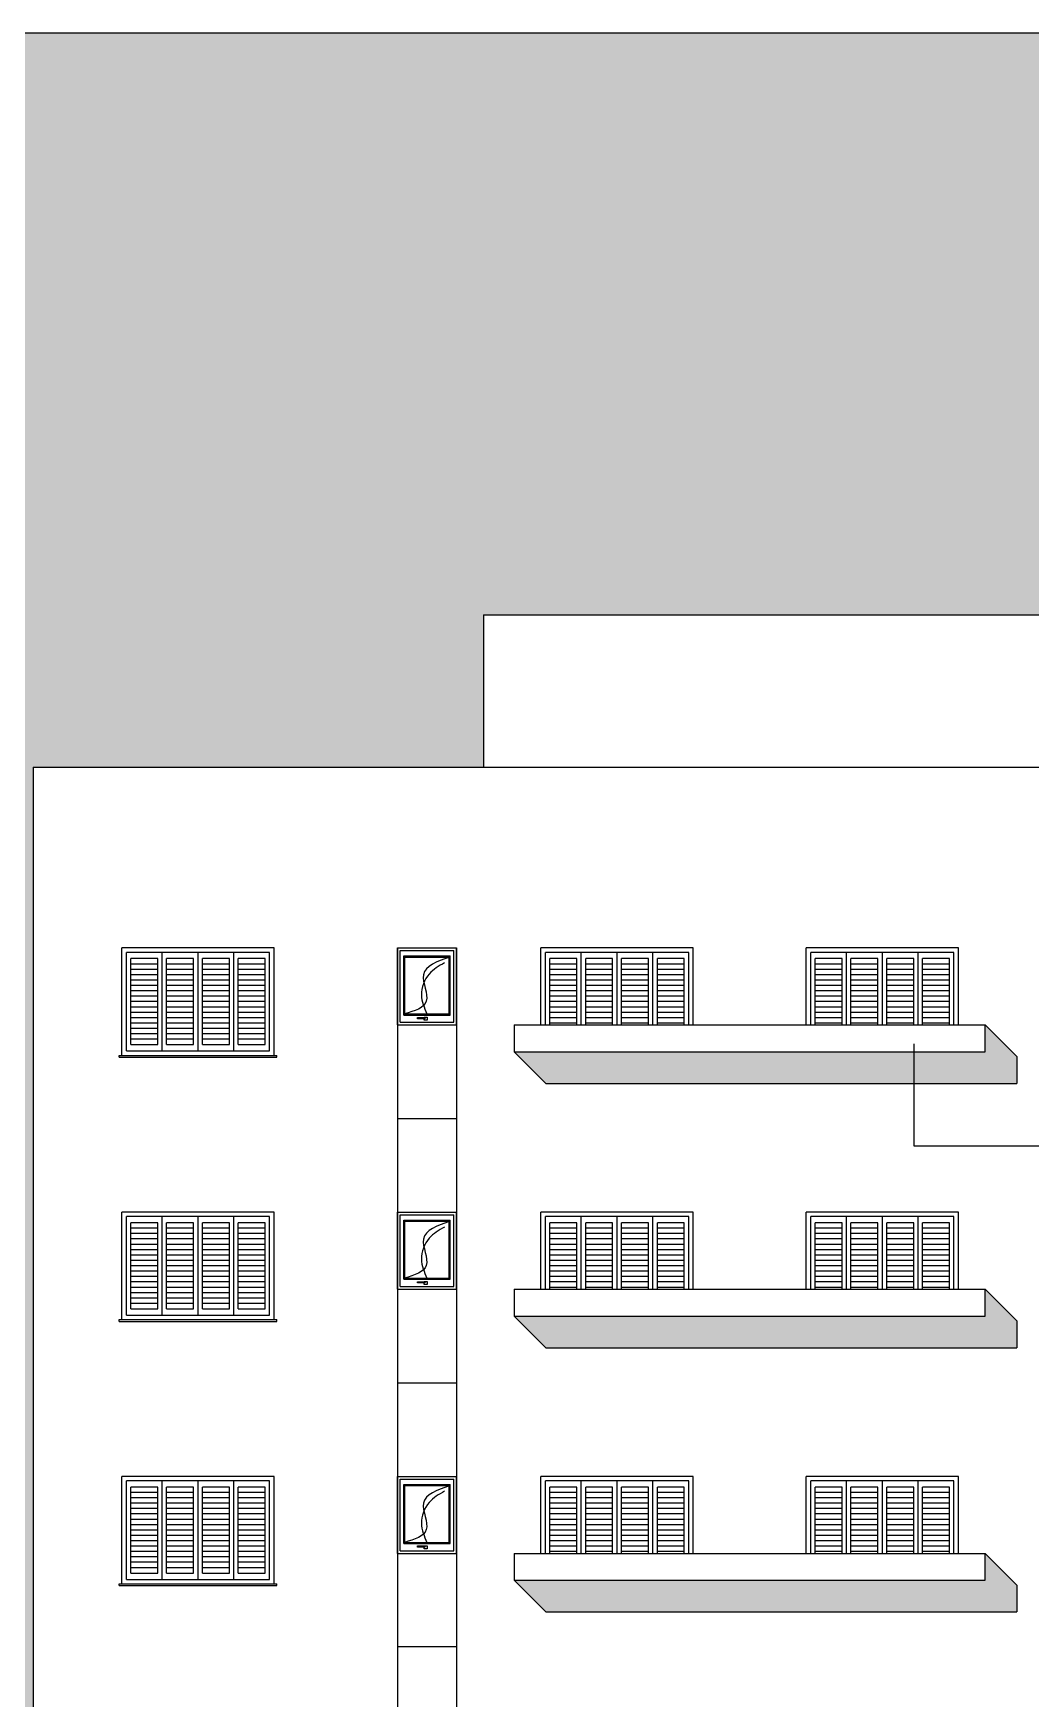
# Model space of a CAD drawing. Header units: millimetres. Extents: x 935 to 1399, y 512 to 900.
# Drawn here: x 1002.83 to 1013.96, y 671.49 to 690.08 of the extents above; entities that cross this region are included whole.
import ezdxf

# ---------------------------------------------------------------- set-up
doc = ezdxf.new("R2010")
doc.units = ezdxf.units.MM
for name, color, linetype in [('JANELAS', 5, 'Continuous'), ('MOBIL', 7, 'Continuous'), ('REFLEXO', 8, 'Continuous')]:
    doc.layers.add(name, color=color, linetype=linetype)

msp = doc.modelspace()

# ---------------------------------------------------------------- hatches: boundary and pattern name
msp.add_hatch(color=254).paths.add_polyline_path([(1025.32554, 690.0813), (988.50851, 690.0813), (988.50851, 648.23756), (1002.82554, 648.23756), (1002.82554, 681.88756), (1007.85284, 681.88756), (1007.85284, 683.58756), (1018.82554, 683.58756), (1018.82554, 681.88756), (1018.82554, 648.23756), (1025.32554, 648.23756)])
h = msp.add_hatch(color=253)
h.paths.add_polyline_path([(1013.81034, 678.65619), (1013.45679, 679.00975), (1013.45679, 678.70975), (1008.19429, 678.70975), (1008.54784, 678.35619), (1013.81034, 678.35619)])
h.paths.add_polyline_path([(1013.81034, 675.70619), (1013.45679, 676.05975), (1013.45679, 675.75975), (1008.19429, 675.75975), (1008.54784, 675.40619), (1013.81034, 675.40619)])
h.paths.add_polyline_path([(1013.81034, 672.75619), (1013.45679, 673.10975), (1013.45679, 672.80975), (1008.19429, 672.80975), (1008.54784, 672.45619), (1013.81034, 672.45619)])

# ---------------------------------------------------------------- linework, layer by layer
at = {"color": 254}
msp.add_line((1025.32554, 690.0813), (988.50851, 690.0813), dxfattribs=at)
at = {"color": 1}
for q in [(1018.82554, 683.58756), (1007.85284, 681.88756)]:
    msp.add_line((1007.85284, 683.58756), q, dxfattribs=at)
at = {"color": 6}
for q in [(1002.82554, 648.23756), (1018.82554, 681.88756)]:
    msp.add_line((1002.82554, 681.88756), q, dxfattribs=at)
for p, q in [((1005.51481, 679.86975), (1003.81481, 679.86975)), ((1003.81481, 678.66975), (1003.81481, 679.86975)), ((1005.46481, 679.81975), (1003.86481, 679.81975)), ((1003.86481, 678.71975), (1003.86481, 679.81975)), ((1004.26481, 678.71975), (1004.26481, 679.81975)), ((1004.66481, 678.71975), (1004.66481, 679.81975)), ((1005.06481, 678.71975), (1005.06481, 679.81975)), ((1005.46481, 678.71975), (1005.46481, 679.81975)), ((1005.51481, 678.66975), (1005.51481, 679.86975)), ((1010.19429, 679.86975), (1008.49429, 679.86975)), ((1008.49429, 679.00975), (1008.49429, 679.86975)), ((1010.14429, 679.81975), (1008.54429, 679.81975)), ((1008.54429, 679.00975), (1008.54429, 679.81975)), ((1008.94429, 679.00975), (1008.94429, 679.81975)), ((1009.34429, 679.00975), (1009.34429, 679.81975)), ((1009.74429, 679.00975), (1009.74429, 679.81975)), ((1010.14429, 679.00975), (1010.14429, 679.81975)), ((1010.19429, 679.00975), (1010.19429, 679.86975)), ((1013.15679, 679.86975), (1011.45679, 679.86975)), ((1011.45679, 679.00975), (1011.45679, 679.86975)), ((1013.10679, 679.81975), (1011.50679, 679.81975)), ((1011.50679, 679.00975), (1011.50679, 679.81975)), ((1011.90679, 679.00975), (1011.90679, 679.81975)), ((1012.30679, 679.00975), (1012.30679, 679.81975)), ((1012.70679, 679.00975), (1012.70679, 679.81975)), ((1013.10679, 679.00975), (1013.10679, 679.81975)), ((1013.15679, 679.00975), (1013.15679, 679.86975)), ((1003.91481, 678.78975), (1003.91481, 679.74975)), ((1004.21481, 679.74975), (1003.91481, 679.74975)), ((1004.21481, 679.68975), (1003.91481, 679.68975)), ((1004.21481, 679.62975), (1003.91481, 679.62975)), ((1004.21481, 678.78975), (1004.21481, 679.74975)), ((1004.31481, 678.78975), (1004.31481, 679.74975)), ((1004.61481, 679.74975), (1004.31481, 679.74975)), ((1004.61481, 679.68975), (1004.31481, 679.68975)), ((1004.61481, 679.62975), (1004.31481, 679.62975)), ((1004.61481, 678.78975), (1004.61481, 679.74975)), ((1004.71481, 678.78975), (1004.71481, 679.74975)), ((1005.01481, 679.74975), (1004.71481, 679.74975)), ((1005.01481, 679.68975), (1004.71481, 679.68975)), ((1005.01481, 679.62975), (1004.71481, 679.62975)), ((1005.01481, 678.78975), (1005.01481, 679.74975)), ((1005.11481, 678.78975), (1005.11481, 679.74975)), ((1005.41481, 679.74975), (1005.11481, 679.74975)), ((1005.41481, 679.68975), (1005.11481, 679.68975)), ((1005.41481, 679.62975), (1005.11481, 679.62975)), ((1005.41481, 678.78975), (1005.41481, 679.74975)), ((1008.89429, 679.74975), (1008.59429, 679.74975)), ((1008.59429, 679.00975), (1008.59429, 679.74975)), ((1008.89429, 679.68975), (1008.59429, 679.68975)), ((1008.89429, 679.62975), (1008.59429, 679.62975)), ((1008.89429, 679.00975), (1008.89429, 679.74975)), ((1009.29429, 679.74975), (1008.99429, 679.74975)), ((1008.99429, 679.00975), (1008.99429, 679.74975)), ((1009.29429, 679.68975), (1008.99429, 679.68975)), ((1009.29429, 679.62975), (1008.99429, 679.62975)), ((1009.29429, 679.00975), (1009.29429, 679.74975)), ((1009.69429, 679.74975), (1009.39429, 679.74975)), ((1009.39429, 679.00975), (1009.39429, 679.74975)), ((1009.69429, 679.68975), (1009.39429, 679.68975)), ((1009.69429, 679.62975), (1009.39429, 679.62975)), ((1009.69429, 679.00975), (1009.69429, 679.74975)), ((1010.09429, 679.74975), (1009.79429, 679.74975)), ((1009.79429, 679.00975), (1009.79429, 679.74975)), ((1010.09429, 679.68975), (1009.79429, 679.68975)), ((1010.09429, 679.62975), (1009.79429, 679.62975)), ((1010.09429, 679.00975), (1010.09429, 679.74975)), ((1011.85679, 679.74975), (1011.55679, 679.74975)), ((1011.55679, 679.00975), (1011.55679, 679.74975)), ((1011.85679, 679.68975), (1011.55679, 679.68975)), ((1011.85679, 679.62975), (1011.55679, 679.62975)), ((1011.85679, 679.00975), (1011.85679, 679.74975)), ((1012.25679, 679.74975), (1011.95679, 679.74975)), ((1011.95679, 679.00975), (1011.95679, 679.74975)), ((1012.25679, 679.68975), (1011.95679, 679.68975)), ((1012.25679, 679.62975), (1011.95679, 679.62975)), ((1012.25679, 679.00975), (1012.25679, 679.74975)), ((1012.65679, 679.74975), (1012.35679, 679.74975)), ((1012.35679, 679.00975), (1012.35679, 679.74975)), ((1012.65679, 679.68975), (1012.35679, 679.68975)), ((1012.65679, 679.62975), (1012.35679, 679.62975)), ((1012.65679, 679.00975), (1012.65679, 679.74975)), ((1013.05679, 679.74975), (1012.75679, 679.74975)), ((1012.75679, 679.00975), (1012.75679, 679.74975)), ((1013.05679, 679.68975), (1012.75679, 679.68975)), ((1013.05679, 679.62975), (1012.75679, 679.62975)), ((1013.05679, 679.00975), (1013.05679, 679.74975)), ((1004.21481, 679.56975), (1003.91481, 679.56975)), ((1004.21481, 679.50975), (1003.91481, 679.50975)), ((1004.21481, 679.44975), (1003.91481, 679.44975)), ((1004.61481, 679.56975), (1004.31481, 679.56975)), ((1004.61481, 679.50975), (1004.31481, 679.50975)), ((1004.61481, 679.44975), (1004.31481, 679.44975)), ((1005.01481, 679.56975), (1004.71481, 679.56975)), ((1005.01481, 679.50975), (1004.71481, 679.50975)), ((1005.01481, 679.44975), (1004.71481, 679.44975)), ((1005.41481, 679.56975), (1005.11481, 679.56975)), ((1005.41481, 679.50975), (1005.11481, 679.50975)), ((1005.41481, 679.44975), (1005.11481, 679.44975)), ((1008.89429, 679.56975), (1008.59429, 679.56975)), ((1008.89429, 679.50975), (1008.59429, 679.50975)), ((1008.89429, 679.44975), (1008.59429, 679.44975)), ((1009.29429, 679.56975), (1008.99429, 679.56975)), ((1009.29429, 679.50975), (1008.99429, 679.50975)), ((1009.29429, 679.44975), (1008.99429, 679.44975)), ((1009.69429, 679.56975), (1009.39429, 679.56975)), ((1009.69429, 679.50975), (1009.39429, 679.50975)), ((1009.69429, 679.44975), (1009.39429, 679.44975)), ((1010.09429, 679.56975), (1009.79429, 679.56975)), ((1010.09429, 679.50975), (1009.79429, 679.50975)), ((1010.09429, 679.44975), (1009.79429, 679.44975)), ((1011.85679, 679.56975), (1011.55679, 679.56975)), ((1011.85679, 679.50975), (1011.55679, 679.50975)), ((1011.85679, 679.44975), (1011.55679, 679.44975)), ((1012.25679, 679.56975), (1011.95679, 679.56975)), ((1012.25679, 679.50975), (1011.95679, 679.50975)), ((1012.25679, 679.44975), (1011.95679, 679.44975)), ((1012.65679, 679.56975), (1012.35679, 679.56975)), ((1012.65679, 679.50975), (1012.35679, 679.50975)), ((1012.65679, 679.44975), (1012.35679, 679.44975)), ((1013.05679, 679.56975), (1012.75679, 679.56975)), ((1013.05679, 679.50975), (1012.75679, 679.50975)), ((1013.05679, 679.44975), (1012.75679, 679.44975)), ((1004.21481, 679.38975), (1003.91481, 679.38975)), ((1004.21481, 679.32975), (1003.91481, 679.32975)), ((1004.21481, 679.26975), (1003.91481, 679.26975)), ((1004.61481, 679.38975), (1004.31481, 679.38975)), ((1004.61481, 679.32975), (1004.31481, 679.32975)), ((1004.61481, 679.26975), (1004.31481, 679.26975)), ((1005.01481, 679.38975), (1004.71481, 679.38975)), ((1005.01481, 679.32975), (1004.71481, 679.32975)), ((1005.01481, 679.26975), (1004.71481, 679.26975)), ((1005.41481, 679.38975), (1005.11481, 679.38975)), ((1005.41481, 679.32975), (1005.11481, 679.32975)), ((1005.41481, 679.26975), (1005.11481, 679.26975)), ((1008.89429, 679.38975), (1008.59429, 679.38975)), ((1008.89429, 679.32975), (1008.59429, 679.32975)), ((1008.89429, 679.26975), (1008.59429, 679.26975)), ((1009.29429, 679.38975), (1008.99429, 679.38975)), ((1009.29429, 679.32975), (1008.99429, 679.32975)), ((1009.29429, 679.26975), (1008.99429, 679.26975)), ((1009.69429, 679.38975), (1009.39429, 679.38975)), ((1009.69429, 679.32975), (1009.39429, 679.32975)), ((1009.69429, 679.26975), (1009.39429, 679.26975)), ((1010.09429, 679.38975), (1009.79429, 679.38975)), ((1010.09429, 679.32975), (1009.79429, 679.32975)), ((1010.09429, 679.26975), (1009.79429, 679.26975)), ((1011.85679, 679.38975), (1011.55679, 679.38975)), ((1011.85679, 679.32975), (1011.55679, 679.32975)), ((1011.85679, 679.26975), (1011.55679, 679.26975)), ((1012.25679, 679.38975), (1011.95679, 679.38975)), ((1012.25679, 679.32975), (1011.95679, 679.32975)), ((1012.25679, 679.26975), (1011.95679, 679.26975)), ((1012.65679, 679.38975), (1012.35679, 679.38975)), ((1012.65679, 679.32975), (1012.35679, 679.32975)), ((1012.65679, 679.26975), (1012.35679, 679.26975)), ((1013.05679, 679.38975), (1012.75679, 679.38975)), ((1013.05679, 679.32975), (1012.75679, 679.32975)), ((1013.05679, 679.26975), (1012.75679, 679.26975)), ((1004.21481, 679.20975), (1003.91481, 679.20975)), ((1004.21481, 679.14975), (1003.91481, 679.14975)), ((1004.21481, 679.08975), (1003.91481, 679.08975)), ((1004.61481, 679.20975), (1004.31481, 679.20975)), ((1004.61481, 679.14975), (1004.31481, 679.14975)), ((1004.61481, 679.08975), (1004.31481, 679.08975)), ((1005.01481, 679.20975), (1004.71481, 679.20975)), ((1005.01481, 679.14975), (1004.71481, 679.14975)), ((1005.01481, 679.08975), (1004.71481, 679.08975)), ((1005.41481, 679.20975), (1005.11481, 679.20975)), ((1005.41481, 679.14975), (1005.11481, 679.14975)), ((1005.41481, 679.08975), (1005.11481, 679.08975)), ((1008.89429, 679.20975), (1008.59429, 679.20975)), ((1008.89429, 679.14975), (1008.59429, 679.14975)), ((1008.89429, 679.08975), (1008.59429, 679.08975)), ((1009.29429, 679.20975), (1008.99429, 679.20975)), ((1009.29429, 679.14975), (1008.99429, 679.14975)), ((1009.29429, 679.08975), (1008.99429, 679.08975)), ((1009.69429, 679.20975), (1009.39429, 679.20975)), ((1009.69429, 679.14975), (1009.39429, 679.14975)), ((1009.69429, 679.08975), (1009.39429, 679.08975)), ((1010.09429, 679.20975), (1009.79429, 679.20975)), ((1010.09429, 679.14975), (1009.79429, 679.14975)), ((1010.09429, 679.08975), (1009.79429, 679.08975)), ((1011.85679, 679.20975), (1011.55679, 679.20975)), ((1011.85679, 679.14975), (1011.55679, 679.14975)), ((1011.85679, 679.08975), (1011.55679, 679.08975)), ((1012.25679, 679.20975), (1011.95679, 679.20975)), ((1012.25679, 679.14975), (1011.95679, 679.14975)), ((1012.25679, 679.08975), (1011.95679, 679.08975)), ((1012.65679, 679.20975), (1012.35679, 679.20975)), ((1012.65679, 679.14975), (1012.35679, 679.14975)), ((1012.65679, 679.08975), (1012.35679, 679.08975)), ((1013.05679, 679.20975), (1012.75679, 679.20975)), ((1013.05679, 679.14975), (1012.75679, 679.14975)), ((1013.05679, 679.08975), (1012.75679, 679.08975)), ((1004.21481, 679.02975), (1003.91481, 679.02975)), ((1004.21481, 678.96975), (1003.91481, 678.96975)), ((1004.21481, 678.90975), (1003.91481, 678.90975)), ((1004.61481, 679.02975), (1004.31481, 679.02975)), ((1004.61481, 678.96975), (1004.31481, 678.96975)), ((1004.61481, 678.90975), (1004.31481, 678.90975)), ((1005.01481, 679.02975), (1004.71481, 679.02975)), ((1005.01481, 678.96975), (1004.71481, 678.96975)), ((1005.01481, 678.90975), (1004.71481, 678.90975)), ((1005.41481, 679.02975), (1005.11481, 679.02975)), ((1005.41481, 678.96975), (1005.11481, 678.96975)), ((1005.41481, 678.90975), (1005.11481, 678.90975)), ((1008.89429, 679.02975), (1008.59429, 679.02975)), ((1009.29429, 679.02975), (1008.99429, 679.02975)), ((1009.69429, 679.02975), (1009.39429, 679.02975)), ((1010.09429, 679.02975), (1009.79429, 679.02975)), ((1011.85679, 679.02975), (1011.55679, 679.02975)), ((1012.25679, 679.02975), (1011.95679, 679.02975)), ((1012.65679, 679.02975), (1012.35679, 679.02975)), ((1013.05679, 679.02975), (1012.75679, 679.02975)), ((1003.86481, 678.71975), (1005.46481, 678.71975)), ((1004.21481, 678.84975), (1003.91481, 678.84975)), ((1003.91481, 678.78975), (1004.21481, 678.78975)), ((1004.61481, 678.84975), (1004.31481, 678.84975)), ((1004.31481, 678.78975), (1004.61481, 678.78975)), ((1005.01481, 678.84975), (1004.71481, 678.84975)), ((1004.71481, 678.78975), (1005.01481, 678.78975)), ((1005.41481, 678.84975), (1005.11481, 678.84975)), ((1005.11481, 678.78975), (1005.41481, 678.78975)), ((1003.78481, 678.66975), (1005.54481, 678.66975)), ((1003.78481, 678.64975), (1003.78481, 678.66975)), ((1003.78481, 678.64975), (1005.54481, 678.64975)), ((1005.54481, 678.64975), (1005.54481, 678.66975)), ((1005.51481, 676.91975), (1003.81481, 676.91975)), ((1003.81481, 675.71975), (1003.81481, 676.91975)), ((1005.46481, 676.86975), (1003.86481, 676.86975)), ((1003.86481, 675.76975), (1003.86481, 676.86975)), ((1004.26481, 675.76975), (1004.26481, 676.86975)), ((1004.66481, 675.76975), (1004.66481, 676.86975)), ((1005.06481, 675.76975), (1005.06481, 676.86975)), ((1005.46481, 675.76975), (1005.46481, 676.86975)), ((1005.51481, 675.71975), (1005.51481, 676.91975)), ((1010.19429, 676.91975), (1008.49429, 676.91975)), ((1008.49429, 676.05975), (1008.49429, 676.91975)), ((1010.14429, 676.86975), (1008.54429, 676.86975)), ((1008.54429, 676.05975), (1008.54429, 676.86975)), ((1008.94429, 676.05975), (1008.94429, 676.86975)), ((1009.34429, 676.05975), (1009.34429, 676.86975)), ((1009.74429, 676.05975), (1009.74429, 676.86975)), ((1010.14429, 676.05975), (1010.14429, 676.86975)), ((1010.19429, 676.05975), (1010.19429, 676.91975)), ((1013.15679, 676.91975), (1011.45679, 676.91975)), ((1011.45679, 676.05975), (1011.45679, 676.91975)), ((1013.10679, 676.86975), (1011.50679, 676.86975)), ((1011.50679, 676.05975), (1011.50679, 676.86975)), ((1011.90679, 676.05975), (1011.90679, 676.86975)), ((1012.30679, 676.05975), (1012.30679, 676.86975)), ((1012.70679, 676.05975), (1012.70679, 676.86975)), ((1013.10679, 676.05975), (1013.10679, 676.86975)), ((1013.15679, 676.05975), (1013.15679, 676.91975)), ((1003.91481, 675.83975), (1003.91481, 676.79975)), ((1004.21481, 676.79975), (1003.91481, 676.79975)), ((1004.21481, 676.73975), (1003.91481, 676.73975)), ((1004.21481, 676.67975), (1003.91481, 676.67975)), ((1004.21481, 675.83975), (1004.21481, 676.79975)), ((1004.31481, 675.83975), (1004.31481, 676.79975)), ((1004.61481, 676.79975), (1004.31481, 676.79975)), ((1004.61481, 676.73975), (1004.31481, 676.73975)), ((1004.61481, 676.67975), (1004.31481, 676.67975)), ((1004.61481, 675.83975), (1004.61481, 676.79975)), ((1004.71481, 675.83975), (1004.71481, 676.79975)), ((1005.01481, 676.79975), (1004.71481, 676.79975)), ((1005.01481, 676.73975), (1004.71481, 676.73975)), ((1005.01481, 676.67975), (1004.71481, 676.67975)), ((1005.01481, 675.83975), (1005.01481, 676.79975)), ((1005.11481, 675.83975), (1005.11481, 676.79975)), ((1005.41481, 676.79975), (1005.11481, 676.79975)), ((1005.41481, 676.73975), (1005.11481, 676.73975)), ((1005.41481, 676.67975), (1005.11481, 676.67975)), ((1005.41481, 675.83975), (1005.41481, 676.79975)), ((1008.89429, 676.79975), (1008.59429, 676.79975)), ((1008.59429, 676.05975), (1008.59429, 676.79975)), ((1008.89429, 676.73975), (1008.59429, 676.73975)), ((1008.89429, 676.67975), (1008.59429, 676.67975)), ((1008.89429, 676.05975), (1008.89429, 676.79975)), ((1009.29429, 676.79975), (1008.99429, 676.79975)), ((1008.99429, 676.05975), (1008.99429, 676.79975)), ((1009.29429, 676.73975), (1008.99429, 676.73975)), ((1009.29429, 676.67975), (1008.99429, 676.67975)), ((1009.29429, 676.05975), (1009.29429, 676.79975)), ((1009.69429, 676.79975), (1009.39429, 676.79975)), ((1009.39429, 676.05975), (1009.39429, 676.79975)), ((1009.69429, 676.73975), (1009.39429, 676.73975)), ((1009.69429, 676.67975), (1009.39429, 676.67975)), ((1009.69429, 676.05975), (1009.69429, 676.79975)), ((1010.09429, 676.79975), (1009.79429, 676.79975)), ((1009.79429, 676.05975), (1009.79429, 676.79975)), ((1010.09429, 676.73975), (1009.79429, 676.73975)), ((1010.09429, 676.67975), (1009.79429, 676.67975)), ((1010.09429, 676.05975), (1010.09429, 676.79975)), ((1011.85679, 676.79975), (1011.55679, 676.79975)), ((1011.55679, 676.05975), (1011.55679, 676.79975)), ((1011.85679, 676.73975), (1011.55679, 676.73975)), ((1011.85679, 676.67975), (1011.55679, 676.67975)), ((1011.85679, 676.05975), (1011.85679, 676.79975)), ((1012.25679, 676.79975), (1011.95679, 676.79975)), ((1011.95679, 676.05975), (1011.95679, 676.79975)), ((1012.25679, 676.73975), (1011.95679, 676.73975)), ((1012.25679, 676.67975), (1011.95679, 676.67975)), ((1012.25679, 676.05975), (1012.25679, 676.79975)), ((1012.65679, 676.79975), (1012.35679, 676.79975)), ((1012.35679, 676.05975), (1012.35679, 676.79975)), ((1012.65679, 676.73975), (1012.35679, 676.73975)), ((1012.65679, 676.67975), (1012.35679, 676.67975)), ((1012.65679, 676.05975), (1012.65679, 676.79975)), ((1013.05679, 676.79975), (1012.75679, 676.79975)), ((1012.75679, 676.05975), (1012.75679, 676.79975)), ((1013.05679, 676.73975), (1012.75679, 676.73975)), ((1013.05679, 676.67975), (1012.75679, 676.67975)), ((1013.05679, 676.05975), (1013.05679, 676.79975)), ((1004.21481, 676.61975), (1003.91481, 676.61975)), ((1004.21481, 676.55975), (1003.91481, 676.55975)), ((1004.21481, 676.49975), (1003.91481, 676.49975)), ((1004.61481, 676.61975), (1004.31481, 676.61975)), ((1004.61481, 676.55975), (1004.31481, 676.55975)), ((1004.61481, 676.49975), (1004.31481, 676.49975)), ((1005.01481, 676.61975), (1004.71481, 676.61975)), ((1005.01481, 676.55975), (1004.71481, 676.55975)), ((1005.01481, 676.49975), (1004.71481, 676.49975)), ((1005.41481, 676.61975), (1005.11481, 676.61975)), ((1005.41481, 676.55975), (1005.11481, 676.55975)), ((1005.41481, 676.49975), (1005.11481, 676.49975)), ((1008.89429, 676.61975), (1008.59429, 676.61975)), ((1008.89429, 676.55975), (1008.59429, 676.55975)), ((1008.89429, 676.49975), (1008.59429, 676.49975)), ((1009.29429, 676.61975), (1008.99429, 676.61975)), ((1009.29429, 676.55975), (1008.99429, 676.55975)), ((1009.29429, 676.49975), (1008.99429, 676.49975)), ((1009.69429, 676.61975), (1009.39429, 676.61975)), ((1009.69429, 676.55975), (1009.39429, 676.55975)), ((1009.69429, 676.49975), (1009.39429, 676.49975)), ((1010.09429, 676.61975), (1009.79429, 676.61975)), ((1010.09429, 676.55975), (1009.79429, 676.55975)), ((1010.09429, 676.49975), (1009.79429, 676.49975)), ((1011.85679, 676.61975), (1011.55679, 676.61975)), ((1011.85679, 676.55975), (1011.55679, 676.55975)), ((1011.85679, 676.49975), (1011.55679, 676.49975)), ((1012.25679, 676.61975), (1011.95679, 676.61975)), ((1012.25679, 676.55975), (1011.95679, 676.55975)), ((1012.25679, 676.49975), (1011.95679, 676.49975)), ((1012.65679, 676.61975), (1012.35679, 676.61975)), ((1012.65679, 676.55975), (1012.35679, 676.55975)), ((1012.65679, 676.49975), (1012.35679, 676.49975)), ((1013.05679, 676.61975), (1012.75679, 676.61975)), ((1013.05679, 676.55975), (1012.75679, 676.55975)), ((1013.05679, 676.49975), (1012.75679, 676.49975)), ((1004.21481, 676.43975), (1003.91481, 676.43975)), ((1004.21481, 676.37975), (1003.91481, 676.37975)), ((1004.21481, 676.31975), (1003.91481, 676.31975)), ((1004.61481, 676.43975), (1004.31481, 676.43975)), ((1004.61481, 676.37975), (1004.31481, 676.37975)), ((1004.61481, 676.31975), (1004.31481, 676.31975)), ((1005.01481, 676.43975), (1004.71481, 676.43975)), ((1005.01481, 676.37975), (1004.71481, 676.37975)), ((1005.01481, 676.31975), (1004.71481, 676.31975)), ((1005.41481, 676.43975), (1005.11481, 676.43975)), ((1005.41481, 676.37975), (1005.11481, 676.37975)), ((1005.41481, 676.31975), (1005.11481, 676.31975)), ((1008.89429, 676.43975), (1008.59429, 676.43975)), ((1008.89429, 676.37975), (1008.59429, 676.37975)), ((1008.89429, 676.31975), (1008.59429, 676.31975)), ((1009.29429, 676.43975), (1008.99429, 676.43975)), ((1009.29429, 676.37975), (1008.99429, 676.37975)), ((1009.29429, 676.31975), (1008.99429, 676.31975)), ((1009.69429, 676.43975), (1009.39429, 676.43975)), ((1009.69429, 676.37975), (1009.39429, 676.37975)), ((1009.69429, 676.31975), (1009.39429, 676.31975)), ((1010.09429, 676.43975), (1009.79429, 676.43975)), ((1010.09429, 676.37975), (1009.79429, 676.37975)), ((1010.09429, 676.31975), (1009.79429, 676.31975)), ((1011.85679, 676.43975), (1011.55679, 676.43975)), ((1011.85679, 676.37975), (1011.55679, 676.37975)), ((1011.85679, 676.31975), (1011.55679, 676.31975)), ((1012.25679, 676.43975), (1011.95679, 676.43975)), ((1012.25679, 676.37975), (1011.95679, 676.37975)), ((1012.25679, 676.31975), (1011.95679, 676.31975)), ((1012.65679, 676.43975), (1012.35679, 676.43975)), ((1012.65679, 676.37975), (1012.35679, 676.37975)), ((1012.65679, 676.31975), (1012.35679, 676.31975)), ((1013.05679, 676.43975), (1012.75679, 676.43975)), ((1013.05679, 676.37975), (1012.75679, 676.37975)), ((1013.05679, 676.31975), (1012.75679, 676.31975)), ((1004.21481, 676.25975), (1003.91481, 676.25975)), ((1004.21481, 676.19975), (1003.91481, 676.19975)), ((1004.21481, 676.13975), (1003.91481, 676.13975)), ((1004.21481, 676.07975), (1003.91481, 676.07975)), ((1004.61481, 676.25975), (1004.31481, 676.25975)), ((1004.61481, 676.19975), (1004.31481, 676.19975)), ((1004.61481, 676.13975), (1004.31481, 676.13975)), ((1004.61481, 676.07975), (1004.31481, 676.07975)), ((1005.01481, 676.25975), (1004.71481, 676.25975)), ((1005.01481, 676.19975), (1004.71481, 676.19975)), ((1005.01481, 676.13975), (1004.71481, 676.13975)), ((1005.01481, 676.07975), (1004.71481, 676.07975)), ((1005.41481, 676.25975), (1005.11481, 676.25975)), ((1005.41481, 676.19975), (1005.11481, 676.19975)), ((1005.41481, 676.13975), (1005.11481, 676.13975)), ((1005.41481, 676.07975), (1005.11481, 676.07975)), ((1008.89429, 676.25975), (1008.59429, 676.25975)), ((1008.89429, 676.19975), (1008.59429, 676.19975)), ((1008.89429, 676.13975), (1008.59429, 676.13975)), ((1008.89429, 676.07975), (1008.59429, 676.07975)), ((1009.29429, 676.25975), (1008.99429, 676.25975)), ((1009.29429, 676.19975), (1008.99429, 676.19975)), ((1009.29429, 676.13975), (1008.99429, 676.13975)), ((1009.29429, 676.07975), (1008.99429, 676.07975)), ((1009.69429, 676.25975), (1009.39429, 676.25975)), ((1009.69429, 676.19975), (1009.39429, 676.19975)), ((1009.69429, 676.13975), (1009.39429, 676.13975)), ((1009.69429, 676.07975), (1009.39429, 676.07975)), ((1010.09429, 676.25975), (1009.79429, 676.25975)), ((1010.09429, 676.19975), (1009.79429, 676.19975)), ((1010.09429, 676.13975), (1009.79429, 676.13975)), ((1010.09429, 676.07975), (1009.79429, 676.07975)), ((1011.85679, 676.25975), (1011.55679, 676.25975)), ((1011.85679, 676.19975), (1011.55679, 676.19975)), ((1011.85679, 676.13975), (1011.55679, 676.13975)), ((1011.85679, 676.07975), (1011.55679, 676.07975)), ((1012.25679, 676.25975), (1011.95679, 676.25975)), ((1012.25679, 676.19975), (1011.95679, 676.19975)), ((1012.25679, 676.13975), (1011.95679, 676.13975)), ((1012.25679, 676.07975), (1011.95679, 676.07975)), ((1012.65679, 676.25975), (1012.35679, 676.25975)), ((1012.65679, 676.19975), (1012.35679, 676.19975)), ((1012.65679, 676.13975), (1012.35679, 676.13975)), ((1012.65679, 676.07975), (1012.35679, 676.07975)), ((1013.05679, 676.25975), (1012.75679, 676.25975)), ((1013.05679, 676.19975), (1012.75679, 676.19975)), ((1013.05679, 676.13975), (1012.75679, 676.13975)), ((1013.05679, 676.07975), (1012.75679, 676.07975)), ((1004.21481, 676.01975), (1003.91481, 676.01975)), ((1004.21481, 675.95975), (1003.91481, 675.95975)), ((1004.21481, 675.89975), (1003.91481, 675.89975)), ((1004.61481, 676.01975), (1004.31481, 676.01975)), ((1004.61481, 675.95975), (1004.31481, 675.95975)), ((1004.61481, 675.89975), (1004.31481, 675.89975)), ((1005.01481, 676.01975), (1004.71481, 676.01975)), ((1005.01481, 675.95975), (1004.71481, 675.95975)), ((1005.01481, 675.89975), (1004.71481, 675.89975)), ((1005.41481, 676.01975), (1005.11481, 676.01975)), ((1005.41481, 675.95975), (1005.11481, 675.95975)), ((1005.41481, 675.89975), (1005.11481, 675.89975)), ((1003.78481, 675.71975), (1005.54481, 675.71975)), ((1003.78481, 675.69975), (1003.78481, 675.71975)), ((1003.86481, 675.76975), (1005.46481, 675.76975)), ((1003.91481, 675.83975), (1004.21481, 675.83975)), ((1004.31481, 675.83975), (1004.61481, 675.83975)), ((1004.71481, 675.83975), (1005.01481, 675.83975)), ((1005.11481, 675.83975), (1005.41481, 675.83975)), ((1005.54481, 675.69975), (1005.54481, 675.71975)), ((1003.78481, 675.69975), (1005.54481, 675.69975)), ((1005.51481, 673.96975), (1003.81481, 673.96975)), ((1003.81481, 672.76975), (1003.81481, 673.96975)), ((1005.46481, 673.91975), (1003.86481, 673.91975)), ((1003.86481, 672.81975), (1003.86481, 673.91975)), ((1003.91481, 672.88975), (1003.91481, 673.84975)), ((1004.21481, 673.84975), (1003.91481, 673.84975)), ((1004.21481, 672.88975), (1004.21481, 673.84975)), ((1004.26481, 672.81975), (1004.26481, 673.91975)), ((1004.31481, 672.88975), (1004.31481, 673.84975)), ((1004.61481, 673.84975), (1004.31481, 673.84975)), ((1004.61481, 672.88975), (1004.61481, 673.84975)), ((1004.66481, 672.81975), (1004.66481, 673.91975)), ((1004.71481, 672.88975), (1004.71481, 673.84975)), ((1005.01481, 673.84975), (1004.71481, 673.84975)), ((1005.01481, 672.88975), (1005.01481, 673.84975)), ((1005.06481, 672.81975), (1005.06481, 673.91975)), ((1005.11481, 672.88975), (1005.11481, 673.84975)), ((1005.41481, 673.84975), (1005.11481, 673.84975)), ((1005.41481, 672.88975), (1005.41481, 673.84975)), ((1005.46481, 672.81975), (1005.46481, 673.91975)), ((1005.51481, 672.76975), (1005.51481, 673.96975)), ((1010.19429, 673.96975), (1008.49429, 673.96975)), ((1008.49429, 673.10975), (1008.49429, 673.96975)), ((1010.14429, 673.91975), (1008.54429, 673.91975)), ((1008.54429, 673.10975), (1008.54429, 673.91975)), ((1008.89429, 673.84975), (1008.59429, 673.84975)), ((1008.59429, 673.10975), (1008.59429, 673.84975)), ((1008.89429, 673.10975), (1008.89429, 673.84975)), ((1008.94429, 673.10975), (1008.94429, 673.91975)), ((1009.29429, 673.84975), (1008.99429, 673.84975)), ((1008.99429, 673.10975), (1008.99429, 673.84975)), ((1009.29429, 673.10975), (1009.29429, 673.84975)), ((1009.34429, 673.10975), (1009.34429, 673.91975)), ((1009.69429, 673.84975), (1009.39429, 673.84975)), ((1009.39429, 673.10975), (1009.39429, 673.84975)), ((1009.69429, 673.10975), (1009.69429, 673.84975)), ((1009.74429, 673.10975), (1009.74429, 673.91975)), ((1010.09429, 673.84975), (1009.79429, 673.84975)), ((1009.79429, 673.10975), (1009.79429, 673.84975)), ((1010.09429, 673.10975), (1010.09429, 673.84975)), ((1010.14429, 673.10975), (1010.14429, 673.91975)), ((1010.19429, 673.10975), (1010.19429, 673.96975)), ((1013.15679, 673.96975), (1011.45679, 673.96975)), ((1011.45679, 673.10975), (1011.45679, 673.96975)), ((1013.10679, 673.91975), (1011.50679, 673.91975)), ((1011.50679, 673.10975), (1011.50679, 673.91975)), ((1011.85679, 673.84975), (1011.55679, 673.84975)), ((1011.55679, 673.10975), (1011.55679, 673.84975)), ((1011.85679, 673.10975), (1011.85679, 673.84975)), ((1011.90679, 673.10975), (1011.90679, 673.91975)), ((1012.25679, 673.84975), (1011.95679, 673.84975)), ((1011.95679, 673.10975), (1011.95679, 673.84975)), ((1012.25679, 673.10975), (1012.25679, 673.84975)), ((1012.30679, 673.10975), (1012.30679, 673.91975)), ((1012.65679, 673.84975), (1012.35679, 673.84975)), ((1012.35679, 673.10975), (1012.35679, 673.84975)), ((1012.65679, 673.10975), (1012.65679, 673.84975)), ((1012.70679, 673.10975), (1012.70679, 673.91975)), ((1013.05679, 673.84975), (1012.75679, 673.84975)), ((1012.75679, 673.10975), (1012.75679, 673.84975)), ((1013.05679, 673.10975), (1013.05679, 673.84975)), ((1013.10679, 673.10975), (1013.10679, 673.91975)), ((1013.15679, 673.10975), (1013.15679, 673.96975)), ((1004.21481, 673.78975), (1003.91481, 673.78975)), ((1004.21481, 673.72975), (1003.91481, 673.72975)), ((1004.21481, 673.66975), (1003.91481, 673.66975)), ((1004.61481, 673.78975), (1004.31481, 673.78975)), ((1004.61481, 673.72975), (1004.31481, 673.72975)), ((1004.61481, 673.66975), (1004.31481, 673.66975)), ((1005.01481, 673.78975), (1004.71481, 673.78975)), ((1005.01481, 673.72975), (1004.71481, 673.72975)), ((1005.01481, 673.66975), (1004.71481, 673.66975)), ((1005.41481, 673.78975), (1005.11481, 673.78975)), ((1005.41481, 673.72975), (1005.11481, 673.72975)), ((1005.41481, 673.66975), (1005.11481, 673.66975)), ((1008.89429, 673.78975), (1008.59429, 673.78975)), ((1008.89429, 673.72975), (1008.59429, 673.72975)), ((1008.89429, 673.66975), (1008.59429, 673.66975)), ((1009.29429, 673.78975), (1008.99429, 673.78975)), ((1009.29429, 673.72975), (1008.99429, 673.72975)), ((1009.29429, 673.66975), (1008.99429, 673.66975)), ((1009.69429, 673.78975), (1009.39429, 673.78975)), ((1009.69429, 673.72975), (1009.39429, 673.72975)), ((1009.69429, 673.66975), (1009.39429, 673.66975)), ((1010.09429, 673.78975), (1009.79429, 673.78975)), ((1010.09429, 673.72975), (1009.79429, 673.72975)), ((1010.09429, 673.66975), (1009.79429, 673.66975)), ((1011.85679, 673.78975), (1011.55679, 673.78975)), ((1011.85679, 673.72975), (1011.55679, 673.72975)), ((1011.85679, 673.66975), (1011.55679, 673.66975)), ((1012.25679, 673.78975), (1011.95679, 673.78975)), ((1012.25679, 673.72975), (1011.95679, 673.72975)), ((1012.25679, 673.66975), (1011.95679, 673.66975)), ((1012.65679, 673.78975), (1012.35679, 673.78975)), ((1012.65679, 673.72975), (1012.35679, 673.72975)), ((1012.65679, 673.66975), (1012.35679, 673.66975)), ((1013.05679, 673.78975), (1012.75679, 673.78975)), ((1013.05679, 673.72975), (1012.75679, 673.72975)), ((1013.05679, 673.66975), (1012.75679, 673.66975)), ((1004.21481, 673.60975), (1003.91481, 673.60975)), ((1004.21481, 673.54975), (1003.91481, 673.54975)), ((1004.21481, 673.48975), (1003.91481, 673.48975)), ((1004.61481, 673.60975), (1004.31481, 673.60975)), ((1004.61481, 673.54975), (1004.31481, 673.54975)), ((1004.61481, 673.48975), (1004.31481, 673.48975)), ((1005.01481, 673.60975), (1004.71481, 673.60975)), ((1005.01481, 673.54975), (1004.71481, 673.54975)), ((1005.01481, 673.48975), (1004.71481, 673.48975)), ((1005.41481, 673.60975), (1005.11481, 673.60975)), ((1005.41481, 673.54975), (1005.11481, 673.54975)), ((1005.41481, 673.48975), (1005.11481, 673.48975)), ((1008.89429, 673.60975), (1008.59429, 673.60975)), ((1008.89429, 673.54975), (1008.59429, 673.54975)), ((1008.89429, 673.48975), (1008.59429, 673.48975)), ((1009.29429, 673.60975), (1008.99429, 673.60975)), ((1009.29429, 673.54975), (1008.99429, 673.54975)), ((1009.29429, 673.48975), (1008.99429, 673.48975)), ((1009.69429, 673.60975), (1009.39429, 673.60975)), ((1009.69429, 673.54975), (1009.39429, 673.54975)), ((1009.69429, 673.48975), (1009.39429, 673.48975)), ((1010.09429, 673.60975), (1009.79429, 673.60975)), ((1010.09429, 673.54975), (1009.79429, 673.54975)), ((1010.09429, 673.48975), (1009.79429, 673.48975)), ((1011.85679, 673.60975), (1011.55679, 673.60975)), ((1011.85679, 673.54975), (1011.55679, 673.54975)), ((1011.85679, 673.48975), (1011.55679, 673.48975)), ((1012.25679, 673.60975), (1011.95679, 673.60975)), ((1012.25679, 673.54975), (1011.95679, 673.54975)), ((1012.25679, 673.48975), (1011.95679, 673.48975)), ((1012.65679, 673.60975), (1012.35679, 673.60975)), ((1012.65679, 673.54975), (1012.35679, 673.54975)), ((1012.65679, 673.48975), (1012.35679, 673.48975)), ((1013.05679, 673.60975), (1012.75679, 673.60975)), ((1013.05679, 673.54975), (1012.75679, 673.54975)), ((1013.05679, 673.48975), (1012.75679, 673.48975)), ((1004.21481, 673.42975), (1003.91481, 673.42975)), ((1004.21481, 673.36975), (1003.91481, 673.36975)), ((1004.21481, 673.30975), (1003.91481, 673.30975)), ((1004.61481, 673.42975), (1004.31481, 673.42975)), ((1004.61481, 673.36975), (1004.31481, 673.36975)), ((1004.61481, 673.30975), (1004.31481, 673.30975)), ((1005.01481, 673.42975), (1004.71481, 673.42975)), ((1005.01481, 673.36975), (1004.71481, 673.36975)), ((1005.01481, 673.30975), (1004.71481, 673.30975)), ((1005.41481, 673.42975), (1005.11481, 673.42975)), ((1005.41481, 673.36975), (1005.11481, 673.36975)), ((1005.41481, 673.30975), (1005.11481, 673.30975)), ((1008.89429, 673.42975), (1008.59429, 673.42975)), ((1008.89429, 673.36975), (1008.59429, 673.36975)), ((1008.89429, 673.30975), (1008.59429, 673.30975)), ((1009.29429, 673.42975), (1008.99429, 673.42975)), ((1009.29429, 673.36975), (1008.99429, 673.36975)), ((1009.29429, 673.30975), (1008.99429, 673.30975)), ((1009.69429, 673.42975), (1009.39429, 673.42975)), ((1009.69429, 673.36975), (1009.39429, 673.36975)), ((1009.69429, 673.30975), (1009.39429, 673.30975)), ((1010.09429, 673.42975), (1009.79429, 673.42975)), ((1010.09429, 673.36975), (1009.79429, 673.36975)), ((1010.09429, 673.30975), (1009.79429, 673.30975)), ((1011.85679, 673.42975), (1011.55679, 673.42975)), ((1011.85679, 673.36975), (1011.55679, 673.36975)), ((1011.85679, 673.30975), (1011.55679, 673.30975)), ((1012.25679, 673.42975), (1011.95679, 673.42975)), ((1012.25679, 673.36975), (1011.95679, 673.36975)), ((1012.25679, 673.30975), (1011.95679, 673.30975)), ((1012.65679, 673.42975), (1012.35679, 673.42975)), ((1012.65679, 673.36975), (1012.35679, 673.36975)), ((1012.65679, 673.30975), (1012.35679, 673.30975)), ((1013.05679, 673.42975), (1012.75679, 673.42975)), ((1013.05679, 673.36975), (1012.75679, 673.36975)), ((1013.05679, 673.30975), (1012.75679, 673.30975)), ((1004.21481, 673.24975), (1003.91481, 673.24975)), ((1004.21481, 673.18975), (1003.91481, 673.18975)), ((1004.21481, 673.12975), (1003.91481, 673.12975)), ((1004.61481, 673.24975), (1004.31481, 673.24975)), ((1004.61481, 673.18975), (1004.31481, 673.18975)), ((1004.61481, 673.12975), (1004.31481, 673.12975)), ((1005.01481, 673.24975), (1004.71481, 673.24975)), ((1005.01481, 673.18975), (1004.71481, 673.18975)), ((1005.01481, 673.12975), (1004.71481, 673.12975)), ((1005.41481, 673.24975), (1005.11481, 673.24975)), ((1005.41481, 673.18975), (1005.11481, 673.18975)), ((1005.41481, 673.12975), (1005.11481, 673.12975)), ((1008.89429, 673.24975), (1008.59429, 673.24975)), ((1008.89429, 673.18975), (1008.59429, 673.18975)), ((1008.89429, 673.12975), (1008.59429, 673.12975)), ((1009.29429, 673.24975), (1008.99429, 673.24975)), ((1009.29429, 673.18975), (1008.99429, 673.18975)), ((1009.29429, 673.12975), (1008.99429, 673.12975)), ((1009.69429, 673.24975), (1009.39429, 673.24975)), ((1009.69429, 673.18975), (1009.39429, 673.18975)), ((1009.69429, 673.12975), (1009.39429, 673.12975)), ((1010.09429, 673.24975), (1009.79429, 673.24975)), ((1010.09429, 673.18975), (1009.79429, 673.18975)), ((1010.09429, 673.12975), (1009.79429, 673.12975)), ((1011.85679, 673.24975), (1011.55679, 673.24975)), ((1011.85679, 673.18975), (1011.55679, 673.18975)), ((1011.85679, 673.12975), (1011.55679, 673.12975)), ((1012.25679, 673.24975), (1011.95679, 673.24975)), ((1012.25679, 673.18975), (1011.95679, 673.18975)), ((1012.25679, 673.12975), (1011.95679, 673.12975)), ((1012.65679, 673.24975), (1012.35679, 673.24975)), ((1012.65679, 673.18975), (1012.35679, 673.18975)), ((1012.65679, 673.12975), (1012.35679, 673.12975)), ((1013.05679, 673.24975), (1012.75679, 673.24975)), ((1013.05679, 673.18975), (1012.75679, 673.18975)), ((1013.05679, 673.12975), (1012.75679, 673.12975)), ((1004.21481, 673.06975), (1003.91481, 673.06975)), ((1004.21481, 673.00975), (1003.91481, 673.00975)), ((1004.21481, 672.94975), (1003.91481, 672.94975)), ((1004.61481, 673.06975), (1004.31481, 673.06975)), ((1004.61481, 673.00975), (1004.31481, 673.00975)), ((1004.61481, 672.94975), (1004.31481, 672.94975)), ((1005.01481, 673.06975), (1004.71481, 673.06975)), ((1005.01481, 673.00975), (1004.71481, 673.00975)), ((1005.01481, 672.94975), (1004.71481, 672.94975)), ((1005.41481, 673.06975), (1005.11481, 673.06975)), ((1005.41481, 673.00975), (1005.11481, 673.00975)), ((1005.41481, 672.94975), (1005.11481, 672.94975)), ((1003.78481, 672.76975), (1005.54481, 672.76975)), ((1003.78481, 672.74975), (1003.78481, 672.76975)), ((1003.78481, 672.74975), (1005.54481, 672.74975)), ((1003.86481, 672.81975), (1005.46481, 672.81975)), ((1003.91481, 672.88975), (1004.21481, 672.88975)), ((1004.31481, 672.88975), (1004.61481, 672.88975)), ((1004.71481, 672.88975), (1005.01481, 672.88975)), ((1005.11481, 672.88975), (1005.41481, 672.88975)), ((1005.54481, 672.74975), (1005.54481, 672.76975))]:
    msp.add_line(p, q)
at = {"color": 7}
for p, q in [((1006.89165, 679.86975), (1006.89165, 652.45975)), ((1006.89165, 679.86975), (1007.55165, 679.86975)), ((1007.55165, 679.86975), (1007.55165, 652.45975)), ((1006.89165, 679.00975), (1007.55165, 679.00975)), ((1006.89165, 677.96475), (1007.55165, 677.96475)), ((1006.89165, 676.91975), (1007.55165, 676.91975)), ((1006.89165, 676.05975), (1007.55165, 676.05975)), ((1006.89165, 675.01475), (1007.55165, 675.01475)), ((1006.89165, 673.96975), (1007.55165, 673.96975)), ((1006.89165, 673.10975), (1007.55165, 673.10975)), ((1006.89165, 672.06975), (1007.55165, 672.06975))]:
    msp.add_line(p, q, dxfattribs=at)
at = {"color": 3}
for p, q in [((1008.19429, 679.00975), (1008.19429, 678.70975)), ((1008.19429, 679.00975), (1013.45679, 679.00975)), ((1013.45679, 678.70975), (1013.45679, 679.00975)), ((1008.19429, 678.70975), (1013.45679, 678.70975)), ((1008.19429, 676.05975), (1008.19429, 675.75975)), ((1008.19429, 676.05975), (1013.45679, 676.05975)), ((1013.45679, 675.75975), (1013.45679, 676.05975)), ((1008.19429, 675.75975), (1013.45679, 675.75975)), ((1008.19429, 673.10975), (1008.19429, 672.80975)), ((1008.19429, 673.10975), (1013.45679, 673.10975)), ((1013.45679, 672.80975), (1013.45679, 673.10975)), ((1008.19429, 672.80975), (1013.45679, 672.80975))]:
    msp.add_line(p, q, dxfattribs=at)
at = {"color": 253}
for p, q in [((1013.45679, 679.00975), (1013.81034, 678.65619)), ((1008.19429, 678.70975), (1008.54784, 678.35619)), ((1013.81034, 678.65619), (1013.81034, 678.35619)), ((1008.54784, 678.35619), (1013.81034, 678.35619)), ((1013.45679, 676.05975), (1013.81034, 675.70619)), ((1008.19429, 675.75975), (1008.54784, 675.40619)), ((1013.81034, 675.70619), (1013.81034, 675.40619)), ((1008.54784, 675.40619), (1013.81034, 675.40619)), ((1013.45679, 673.10975), (1013.81034, 672.75619)), ((1008.19429, 672.80975), (1008.54784, 672.45619)), ((1013.81034, 672.75619), (1013.81034, 672.45619)), ((1008.54784, 672.45619), (1013.81034, 672.45619))]:
    msp.add_line(p, q, dxfattribs=at)
at = {"layer": 'JANELAS', "color": 7}
for p, q in [((1006.89165, 679.86975), (1007.55165, 679.86975)), ((1006.89165, 679.00975), (1006.89165, 679.86975)), ((1006.92165, 679.83975), (1007.52165, 679.83975)), ((1006.92165, 679.03975), (1006.92165, 679.83975)), ((1007.52165, 679.03975), (1007.52165, 679.83975)), ((1007.52165, 679.03975), (1007.52165, 679.83975)), ((1007.55165, 679.00975), (1007.55165, 679.86975)), ((1006.96165, 679.77975), (1007.48165, 679.77975)), ((1006.96165, 679.11975), (1006.96165, 679.77975)), ((1007.48165, 679.11975), (1007.48165, 679.77975)), ((1006.96165, 679.11975), (1007.48165, 679.11975)), ((1006.89165, 679.00975), (1007.55165, 679.00975)), ((1006.92165, 679.03975), (1007.52165, 679.03975)), ((1006.89165, 676.91975), (1007.55165, 676.91975)), ((1006.89165, 676.05975), (1006.89165, 676.91975)), ((1006.92165, 676.88975), (1007.52165, 676.88975)), ((1006.92165, 676.08975), (1006.92165, 676.88975)), ((1006.96165, 676.82975), (1007.48165, 676.82975)), ((1006.96165, 676.16975), (1006.96165, 676.82975)), ((1007.48165, 676.16975), (1007.48165, 676.82975)), ((1007.52165, 676.08975), (1007.52165, 676.88975)), ((1007.52165, 676.08975), (1007.52165, 676.88975)), ((1007.55165, 676.05975), (1007.55165, 676.91975)), ((1006.92165, 676.08975), (1007.52165, 676.08975)), ((1006.96165, 676.16975), (1007.48165, 676.16975)), ((1006.89165, 676.05975), (1007.55165, 676.05975)), ((1006.89165, 673.96975), (1007.55165, 673.96975)), ((1006.89165, 673.10975), (1006.89165, 673.96975)), ((1006.92165, 673.93975), (1007.52165, 673.93975)), ((1006.92165, 673.13975), (1006.92165, 673.93975)), ((1006.96165, 673.87975), (1007.48165, 673.87975)), ((1006.96165, 673.21975), (1006.96165, 673.87975)), ((1007.48165, 673.21975), (1007.48165, 673.87975)), ((1007.52165, 673.13975), (1007.52165, 673.93975)), ((1007.52165, 673.13975), (1007.52165, 673.93975)), ((1007.55165, 673.10975), (1007.55165, 673.96975)), ((1006.89165, 673.10975), (1007.55165, 673.10975)), ((1006.92165, 673.13975), (1007.52165, 673.13975)), ((1006.96165, 673.21975), (1007.48165, 673.21975))]:
    msp.add_line(p, q, dxfattribs=at)
for points in [[(1006.972, 679.1324), (1007.47018, 679.1324), (1007.47018, 679.76349), (1006.972, 679.76349)], [(1007.11414, 679.09246), (1007.19902, 679.09246), (1007.19902, 679.0795), (1007.11414, 679.0795)], [(1006.972, 676.1824), (1007.47018, 676.1824), (1007.47018, 676.81349), (1006.972, 676.81349)], [(1007.11414, 676.14246), (1007.19902, 676.14246), (1007.19902, 676.1295), (1007.11414, 676.1295)], [(1006.972, 673.2324), (1007.47018, 673.2324), (1007.47018, 673.86349), (1006.972, 673.86349)], [(1007.11414, 673.19246), (1007.19902, 673.19246), (1007.19902, 673.1795), (1007.11414, 673.1795)]]:
    msp.add_lwpolyline(points, close=True, dxfattribs=at)
for points in [[(1007.18903, 679.09246), (1007.18903, 679.09479), (1007.22243, 679.09479), (1007.22243, 679.06143), (1007.18903, 679.06143), (1007.18903, 679.0795)], [(1007.18903, 676.14246), (1007.18903, 676.14479), (1007.22243, 676.14479), (1007.22243, 676.11143), (1007.18903, 676.11143), (1007.18903, 676.1295)], [(1007.18903, 673.19246), (1007.18903, 673.19479), (1007.22243, 673.19479), (1007.22243, 673.16143), (1007.18903, 673.16143), (1007.18903, 673.1795)]]:
    msp.add_lwpolyline(points, dxfattribs=at)
at = {"layer": 'MOBIL', "color": 1}
for p, q in [((1012.65679, 678.80017), (1012.65679, 677.66025)), ((1012.65679, 677.66025), (1028.72978, 677.66025))]:
    msp.add_line(p, q, dxfattribs=at)
at = {"layer": 'REFLEXO', "color": 7}
for points in [[(1007.47018, 679.76349), (1007.18251, 679.56969), (1007.21435, 679.27488), (1006.972, 679.1324)], [(1007.41691, 679.70264), (1007.24618, 679.57836), (1007.15936, 679.34424), (1007.22109, 679.1324)], [(1007.47018, 676.81349), (1007.18251, 676.61969), (1007.21435, 676.32488), (1006.972, 676.1824)], [(1007.41691, 676.75264), (1007.24618, 676.62836), (1007.15936, 676.39424), (1007.22109, 676.1824)], [(1007.47018, 673.86349), (1007.18251, 673.66969), (1007.21435, 673.37488), (1006.972, 673.2324)], [(1007.41691, 673.80264), (1007.24618, 673.67836), (1007.15936, 673.44424), (1007.22109, 673.2324)]]:
    msp.add_spline(points, degree=3, dxfattribs=at)

doc.saveas('drawing.dxf')
